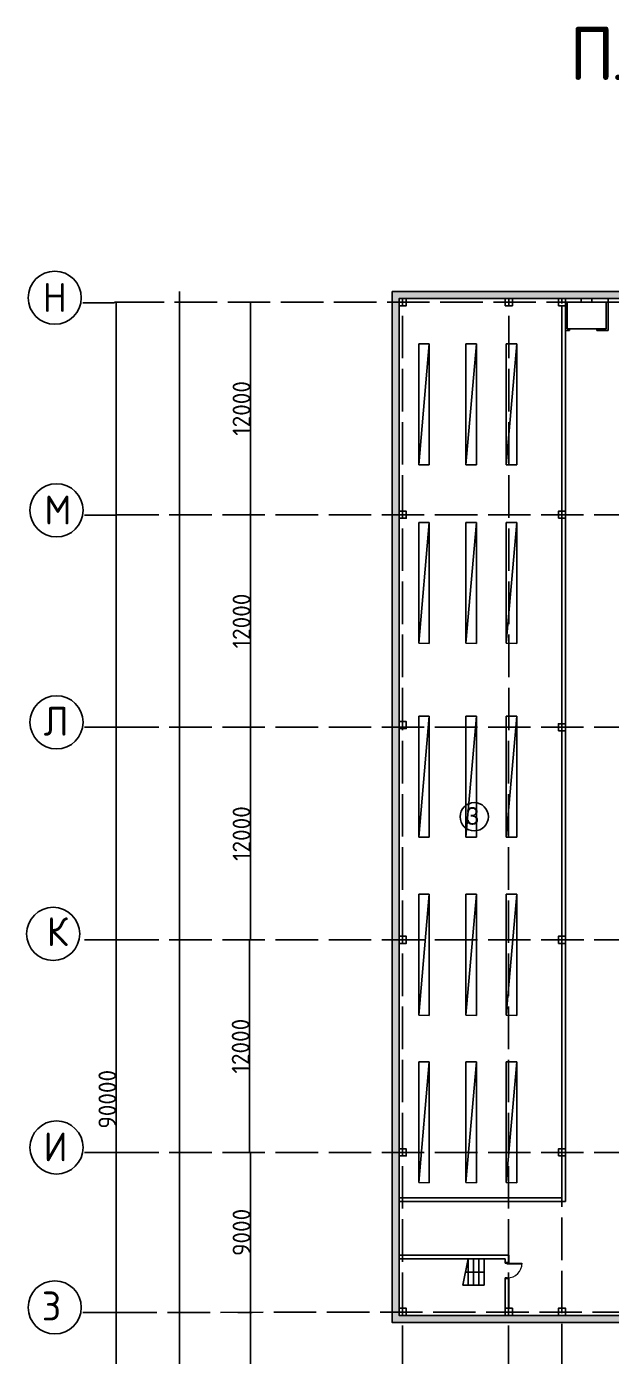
# Model space of a CAD drawing. Header units: millimetres. Extents: x -1544140 to 7445918, y -1294905 to 2019878.
# Drawn here: x 626508 to 659535, y 203624 to 278693 of the extents above; entities that cross this region are included whole.
import ezdxf

# ---------------------------------------------------------------- set-up
doc = ezdxf.new("R2010")
doc.units = ezdxf.units.MM
doc.header["$MEASUREMENT"] = 0
doc.linetypes.add('ACAD_ISO02W100', pattern=[15, 12, -3])
doc.layers.add('JA_Building Outline', color=7, linetype='Continuous', lineweight=5)
doc.layers.add('Plan 1', color=7, linetype='Continuous')
doc.layers.add('Plan 2', color=7, linetype='Continuous')
doc.styles.add('Annotative', font='GOST Common.ttf')
doc.styles.add('gost', font='GOST Common.ttf')
doc.styles.get("Standard").update_dxf_attribs({"font": 'arial.ttf'})
doc.dimstyles.get("Standard").update_dxf_attribs({"dimtxt": 1000, "dimasz": 100, "dimexe": 100, "dimexo": 0.06, "dimgap": 0.19, "dimtad": 1, "dimdec": 0, "dimzin": 0, "dimdsep": 46, "dimtxsty": 'Annotative', "dimblk": 'ARCHTICK', "dimcen": 0.09, "dimadec": 0, "dimazin": 0, "dimtfac": 1, "dimtdec": 0, "dimtofl": 0, "dimtmove": 0, "dimatfit": 3, "dimldrblk": 'ARCHTICK', "dimfxl": 700, "dimfxlon": 1, "dimtolj": 1, "dimtzin": 0, "dimarcsym": 0})

# ---------------------------------------------------------------- blocks, each defined once
blk = doc.blocks.new('_ArchTick')
at = {"color": 0, "linetype": 'ByBlock', "const_width": 0.15}
blk.add_lwpolyline([(-0.5, -0.5), (0.5, 0.5)], dxfattribs=at)
blk = doc.blocks.new('*D170')
at = {"color": 0, "lineweight": -2, "transparency": 16777216}
for p, q in [((632268, 263138), (631468, 263138)), ((631568, 173138), (631568, 263138)), ((632268, 173138), (631468, 173138))]:
    blk.add_line(p, q, dxfattribs=at)
at = {"layer": 'Defpoints', "color": 0, "transparency": 16777216}
for p in [(631568, 263138), (651744, 263138), (651744, 173138)]:
    blk.add_point(p, dxfattribs=at)
at = {"color": 0, "lineweight": -2, "transparency": 16777216, "xscale": 100, "yscale": 100, "zscale": 100}
for p, rotation in [((631568, 263138), 90), ((631568, 173138), 270)]:
    blk.add_blockref('_ArchTick', p, dxfattribs=dict(at, rotation=rotation))
at = {"color": 0, "transparency": 16777216, "insert": (631068, 218138), "char_height": 1000, "attachment_point": 5, "rotation": 90, "style": 'Annotative'}
blk.add_mtext('\\A1;90000', dxfattribs=at)
blk = doc.blocks.new('*D182')
at = {"color": 0, "lineweight": -2, "transparency": 16777216}
for p, q in [((639138, 206111), (639244, 206111)), ((639144, 194138), (639144, 206111)), ((639144, 194138), (639244, 194138))]:
    blk.add_line(p, q, dxfattribs=at)
at = {"layer": 'Defpoints', "color": 0, "transparency": 16777216}
for p in [(639138, 206111), (639144, 206111), (639144, 194138)]:
    blk.add_point(p, dxfattribs=at)
at = {"color": 0, "lineweight": -2, "transparency": 16777216, "xscale": 100, "yscale": 100, "zscale": 100}
for p, rotation in [((639144, 206111), 90), ((639144, 194138), 270)]:
    blk.add_blockref('_ArchTick', p, dxfattribs=dict(at, rotation=rotation))
at = {"color": 0, "transparency": 16777216, "insert": (638644, 200124), "char_height": 1000, "attachment_point": 5, "rotation": 90, "style": 'Annotative'}
blk.add_mtext('\\A1;12000', dxfattribs=at)
blk = doc.blocks.new('*D219')
at = {"color": 0, "lineweight": -2, "transparency": 16777216}
for p, q in [((639144, 215138), (639044, 215138)), ((639144, 206111), (639144, 215138)), ((638444, 206111), (639244, 206111))]:
    blk.add_line(p, q, dxfattribs=at)
at = {"layer": 'Defpoints', "color": 0, "transparency": 16777216}
for p in [(639144, 215138), (639144, 215138), (635138, 206111)]:
    blk.add_point(p, dxfattribs=at)
at = {"color": 0, "lineweight": -2, "transparency": 16777216, "xscale": 100, "yscale": 100, "zscale": 100}
for p, rotation in [((639144, 215138), 90), ((639144, 206111), 270)]:
    blk.add_blockref('_ArchTick', p, dxfattribs=dict(at, rotation=rotation))
at = {"color": 0, "transparency": 16777216, "insert": (638644, 210624), "char_height": 1000, "attachment_point": 5, "rotation": 90, "style": 'Annotative'}
blk.add_mtext('\\A1;9000', dxfattribs=at)
blk = doc.blocks.new('*D183')
at = {"color": 0, "lineweight": -2, "transparency": 16777216}
for p, q in [((639145, 239138), (639044, 239138)), ((639144, 227138), (639144, 239138)), ((639144, 227138), (639244, 227138))]:
    blk.add_line(p, q, dxfattribs=at)
at = {"layer": 'Defpoints', "color": 0, "transparency": 16777216}
for p in [(639144, 239138), (639145, 239138), (639144, 227138)]:
    blk.add_point(p, dxfattribs=at)
at = {"color": 0, "lineweight": -2, "transparency": 16777216, "xscale": 100, "yscale": 100, "zscale": 100}
for p, rotation in [((639144, 239138), 90), ((639144, 227138), 270)]:
    blk.add_blockref('_ArchTick', p, dxfattribs=dict(at, rotation=rotation))
at = {"color": 0, "transparency": 16777216, "insert": (638644, 233138), "char_height": 1000, "attachment_point": 5, "rotation": 90, "style": 'Annotative'}
blk.add_mtext('\\A1;12000', dxfattribs=at)
blk = doc.blocks.new('*D184')
at = {"color": 0, "lineweight": -2, "transparency": 16777216}
for p, q in [((639144, 251138), (639044, 251138)), ((639144, 239138), (639144, 251138)), ((639145, 239138), (639044, 239138))]:
    blk.add_line(p, q, dxfattribs=at)
at = {"layer": 'Defpoints', "color": 0, "transparency": 16777216}
for p in [(639144, 251138), (639144, 251138), (639145, 239138)]:
    blk.add_point(p, dxfattribs=at)
at = {"color": 0, "lineweight": -2, "transparency": 16777216, "xscale": 100, "yscale": 100, "zscale": 100}
for p, rotation in [((639144, 251138), 90), ((639144, 239138), 270)]:
    blk.add_blockref('_ArchTick', p, dxfattribs=dict(at, rotation=rotation))
at = {"color": 0, "transparency": 16777216, "insert": (638644, 245138), "char_height": 1000, "attachment_point": 5, "rotation": 90, "style": 'Annotative'}
blk.add_mtext('\\A1;12000', dxfattribs=at)
blk = doc.blocks.new('*D185')
at = {"color": 0, "lineweight": -2, "transparency": 16777216}
for p, q in [((639144, 263138), (639044, 263138)), ((639144, 251138), (639144, 263138)), ((639144, 251138), (639044, 251138))]:
    blk.add_line(p, q, dxfattribs=at)
at = {"layer": 'Defpoints', "color": 0, "transparency": 16777216}
for p in [(639144, 263138), (639144, 263138), (639144, 251138)]:
    blk.add_point(p, dxfattribs=at)
at = {"color": 0, "lineweight": -2, "transparency": 16777216, "xscale": 100, "yscale": 100, "zscale": 100}
for p, rotation in [((639144, 263138), 90), ((639144, 251138), 270)]:
    blk.add_blockref('_ArchTick', p, dxfattribs=dict(at, rotation=rotation))
at = {"color": 0, "transparency": 16777216, "insert": (638644, 257138), "char_height": 1000, "attachment_point": 5, "rotation": 90, "style": 'Annotative'}
blk.add_mtext('\\A1;12000', dxfattribs=at)
blk = doc.blocks.new('*D222')
at = {"color": 0, "lineweight": -2, "transparency": 16777216}
for p, q in [((639794, 227138), (638994, 227138)), ((639094, 215138), (639094, 227138)), ((639794, 215138), (638994, 215138))]:
    blk.add_line(p, q, dxfattribs=at)
at = {"layer": 'Defpoints', "color": 0, "transparency": 16777216}
for p in [(639094, 227138), (647144, 227138), (647144, 215138)]:
    blk.add_point(p, dxfattribs=at)
at = {"color": 0, "lineweight": -2, "transparency": 16777216, "xscale": 100, "yscale": 100, "zscale": 100}
for p, rotation in [((639094, 227138), 90), ((639094, 215138), 270)]:
    blk.add_blockref('_ArchTick', p, dxfattribs=dict(at, rotation=rotation))
at = {"color": 0, "transparency": 16777216, "insert": (638594, 221138), "char_height": 1000, "attachment_point": 5, "rotation": 90, "style": 'Annotative'}
blk.add_mtext('\\A1;12000', dxfattribs=at)

msp = doc.modelspace()

# ---------------------------------------------------------------- hatches: boundary and pattern name
at = {"true_color": 0x636466}
h = msp.add_hatch(color=251, dxfattribs=at)
h.dxf.hatch_style = 1
h.paths.add_polyline_path([(647544.4, 239137.8), (647144.4, 239137.8), (647144.4, 227137.8), (647544.4, 227137.8)])
h.paths.add_polyline_path([(647544.4, 227137.8), (647144.4, 227137.8), (647144.4, 205537.8), (647744.4, 205537.8), (647744.4, 205937.8), (647544.4, 205937.8)])
h.paths.add_polyline_path([(647544.4, 251137.8), (647144.4, 251137.8), (647144.4, 239137.8), (647544.4, 239137.8)])
h.paths.add_polyline_path([(647544.4, 263137.8), (647144.4, 263137.8), (647144.4, 251137.8), (647544.4, 251137.8)])
h.paths.add_polyline_path([(669344.4, 263737.8), (647144.4, 263737.8), (647144.4, 263137.8), (647544.4, 263137.8), (647544.4, 263337.8), (668944.4, 263337.8), (668944.4, 263137.8), (669344.4, 263137.8)])
h.paths.add_polyline_path([(669344.4, 263137.8), (668944.4, 263137.8), (668944.4, 251137.8), (669344.4, 251137.8)])
h.paths.add_polyline_path([(669344.4, 251137.8), (668944.4, 251137.8), (668944.4, 227337.8), (674744.4, 227337.8), (674744.4, 227737.8), (669344.4, 227737.8)])
h.paths.add_polyline_path([(680744.4, 227737.8), (674744.4, 227737.8), (674744.4, 227337.8), (680744.4, 227337.8)])
h.paths.add_polyline_path([(686744.4, 227737.8), (680744.4, 227737.8), (680744.4, 227337.8), (686744.4, 227337.8)])
h.paths.add_polyline_path([(692744.4, 227737.8), (686744.4, 227737.8), (686744.4, 227337.8), (692744.4, 227337.8)])
h.paths.add_polyline_path([(716744.4, 205937.8), (710744.4, 205937.8), (710744.4, 205537.8), (716744.4, 205537.8)])
h.paths.add_polyline_path([(710744.4, 205937.8), (647544.4, 205937.8), (647544.4, 206137.8), (647144.4, 206137.8), (647144.4, 205537.8), (710744.4, 205537.8)])
h.paths.add_polyline_path([(647744.4, 205937.8), (647544.4, 205937.8), (647544.4, 206137.8), (647144.4, 206137.8), (647144.4, 205537.8), (647744.4, 205537.8)], flags=16)
h.paths.add_polyline_path([(668544.4, 194137.8), (668144.4, 194137.8), (668144.4, 188137.8), (668544.4, 188137.8)], flags=17)
h.paths.add_polyline_path([(674744.4, 194737.8), (668744.4, 194737.8), (668744.4, 194337.8), (674744.4, 194337.8)], flags=17)
h.paths.add_polyline_path([(668744.4, 194737.8), (668144.4, 194737.8), (668144.4, 194137.8), (668544.4, 194137.8), (668544.4, 194337.8), (668744.4, 194337.8)], flags=16)
h.paths.add_polyline_path([(680744.4, 194737.8), (674744.4, 194737.8), (674744.4, 194337.8), (680744.4, 194337.8)])
h.paths.add_polyline_path([(686744.4, 194737.8), (680744.4, 194737.8), (680744.4, 194337.8), (686744.4, 194337.8)])
h.paths.add_polyline_path([(692744.4, 194737.8), (686744.4, 194737.8), (686744.4, 194337.8), (692744.4, 194337.8)])
h.paths.add_polyline_path([(698744.4, 194737.8), (692744.4, 194737.8), (692744.4, 194337.8), (698744.4, 194337.8)])
h.paths.add_polyline_path([(699344.4, 194137.8), (698944.4, 194137.8), (698944.4, 188137.8), (699344.4, 188137.8)])
h.paths.add_polyline_path([(699344.4, 194737.8), (698744.4, 194737.8), (698744.4, 194337.8), (698944.4, 194337.8), (698944.4, 194137.8), (699344.4, 194137.8)])
h.paths.add_polyline_path([(699344.4, 188137.8), (698944.4, 188137.8), (698944.4, 182137.8), (699344.4, 182137.8)])
h.paths.add_polyline_path([(699344.4, 182137.8), (698944.4, 182137.8), (698944.4, 172937.8), (698744.4, 172937.8), (698744.4, 172537.8), (699344.4, 172537.8)])
h.paths.add_polyline_path([(698744.4, 172937.8), (692744.4, 172937.8), (692744.4, 172537.8), (698744.4, 172537.8)])
h.paths.add_polyline_path([(692744.4, 172937.8), (686744.4, 172937.8), (686744.4, 172537.8), (692744.4, 172537.8)])
h.paths.add_polyline_path([(686744.4, 172937.8), (686544.4, 172937.8), (686544.4, 173137.8), (686144.4, 173137.8), (686144.4, 172537.8), (686744.4, 172537.8)])
h.paths.add_polyline_path([(686544.4, 179137.8), (686144.4, 179137.8), (686144.4, 173137.8), (686544.4, 173137.8)])
h.paths.add_polyline_path([(686544.4, 181937.8), (680744.4, 181937.8), (680744.4, 181537.8), (686144.4, 181537.8), (686144.4, 179137.8), (686544.4, 179137.8)])
h.paths.add_polyline_path([(680744.4, 181937.8), (674744.4, 181937.8), (674744.4, 181537.8), (680744.4, 181537.8)])
h.paths.add_polyline_path([(674744.4, 181937.8), (668544.4, 181937.8), (668544.4, 182137.8), (668144.4, 182137.8), (668144.4, 181537.8), (674744.4, 181537.8)])
h.paths.add_polyline_path([(668544.4, 194337.8), (674744.4, 194337.8), (674744.4, 194737.8), (668144.4, 194737.8), (668144.4, 182137.8), (668544.4, 182137.8)])
h.paths.add_polyline_path([(717344.4, 205937.8), (716744.4, 205937.8), (716744.4, 205537.8), (717344.4, 205537.8)])
h.paths.add_polyline_path([(716744.4, 227337.8), (716744.4, 227737.8), (692744.4, 227737.8), (692744.4, 227337.8)])

# ---------------------------------------------------------------- linework, layer by layer
for p, q in [((635144.4, 263737.8), (635144.4, 173137.8)), ((631468.4, 263104.8), (629682.2, 263104.8)), ((656744.4, 262937.8), (656744.4, 212371.1)), ((656944.4, 263337.8), (659344.4, 263337.8)), ((657044.4, 263137.8), (656944.4, 263137.8)), ((656944.4, 263137.8), (659344.4, 263137.8)), ((656944.4, 262937.8), (656944.4, 212371.1)), ((657044.4, 263137.8), (657044.4, 263137.8)), ((657827, 263137.8), (657827, 263337.8)), ((658427.6, 263137.8), (658427.6, 263337.8)), ((659244.4, 263137.8), (659344.4, 263137.8)), ((657172.2, 261537.8), (657172.2, 261637.8)), ((658717.7, 261537.8), (658717.7, 261637.8)), ((648651.9, 253952.8), (648651.9, 260782.8)), ((648651.9, 260782.8), (649251.9, 260782.8)), ((649251.9, 260782.8), (648651.9, 253952.8)), ((649251.9, 260782.8), (649251.9, 253946.4)), ((651307.2, 253952.8), (651307.2, 260782.8)), ((651307.2, 260782.8), (651907.2, 260782.8)), ((651907.2, 260782.8), (651307.2, 253952.8)), ((651907.2, 260782.8), (651907.2, 253946.4)), ((653590, 253952.8), (653590, 260782.8)), ((653590, 260782.8), (654190, 260782.8)), ((654190, 260782.8), (653590, 253952.8)), ((654190, 260782.8), (654190, 253946.4)), ((649251.9, 253946.4), (648651.9, 253952.8)), ((651907.2, 253946.4), (651307.2, 253952.8)), ((654190, 253946.4), (653590, 253952.8)), ((631568.4, 251104.8), (629782.2, 251104.8)), ((648651.9, 243878.1), (648651.9, 250708.2)), ((648651.9, 250708.2), (649251.9, 250708.2)), ((649251.9, 250708.2), (648651.9, 243878.1)), ((649251.9, 250708.2), (649251.9, 243871.7)), ((651307.2, 243878.1), (651307.2, 250708.2)), ((651307.2, 250708.2), (651907.2, 250708.2)), ((651907.2, 250708.2), (651307.2, 243878.1)), ((651907.2, 250708.2), (651907.2, 243871.7)), ((653590, 243878.1), (653590, 250708.2)), ((653590, 250708.2), (654190, 250708.2)), ((654190, 250708.2), (653590, 243878.1)), ((654190, 250708.2), (654190, 243871.7)), ((649251.9, 243871.7), (648651.9, 243878.1)), ((651907.2, 243871.7), (651307.2, 243878.1)), ((654190, 243871.7), (653590, 243878.1)), ((648651.9, 232933.6), (648651.9, 239763.7)), ((648651.9, 239763.7), (649251.9, 239763.7)), ((649251.9, 239763.7), (648651.9, 232933.6)), ((649251.9, 239763.7), (649251.9, 232927.3)), ((651307.2, 232933.6), (651307.2, 239763.7)), ((651307.2, 239763.7), (651907.2, 239763.7)), ((651907.2, 239763.7), (651307.2, 232933.6)), ((651907.2, 239763.7), (651907.2, 232927.3)), ((653590, 232933.6), (653590, 239763.7)), ((653590, 239763.7), (654190, 239763.7)), ((654190, 239763.7), (653590, 232933.6)), ((654190, 239763.7), (654190, 232927.3)), ((631568.4, 239137.8), (629782.2, 239137.8)), ((656744.4, 238937.8), (656744.4, 227337.8)), ((649251.9, 232927.3), (648651.9, 232933.6)), ((651907.2, 232927.3), (651307.2, 232933.6)), ((654190, 232927.3), (653590, 232933.6)), ((648651.9, 222881.5), (648651.9, 229711.6)), ((648651.9, 229711.6), (649251.9, 229711.6)), ((649251.9, 229711.6), (648651.9, 222881.5)), ((649251.9, 229711.6), (649251.9, 222875.2)), ((651307.2, 222881.5), (651307.2, 229711.6)), ((651307.2, 229711.6), (651907.2, 229711.6)), ((651907.2, 229711.6), (651307.2, 222881.5)), ((651907.2, 229711.6), (651907.2, 222875.2)), ((653590, 222881.5), (653590, 229711.6)), ((653590, 229711.6), (654190, 229711.6)), ((654190, 229711.6), (653590, 222881.5)), ((654190, 229711.6), (654190, 222875.2)), ((631568.7, 227137.8), (629782.6, 227137.8)), ((656744.4, 226937.8), (656744.4, 215337.8)), ((649251.9, 222875.2), (648651.9, 222881.5)), ((651907.2, 222875.2), (651307.2, 222881.5)), ((654190, 222875.2), (653590, 222881.5)), ((648651.9, 213431.9), (648651.9, 220261.9)), ((648651.9, 220261.9), (649251.9, 220261.9)), ((649251.9, 220261.9), (648651.9, 213431.9)), ((649251.9, 220261.9), (649251.9, 213425.5)), ((651307.2, 213431.9), (651307.2, 220261.9)), ((651307.2, 220261.9), (651907.2, 220261.9)), ((651907.2, 220261.9), (651307.2, 213431.9)), ((651907.2, 220261.9), (651907.2, 213425.5)), ((653590, 213431.9), (653590, 220261.9)), ((653590, 220261.9), (654190, 220261.9)), ((654190, 220261.9), (653590, 213431.9)), ((654190, 220261.9), (654190, 213425.5)), ((631569.1, 215137.8), (629783, 215137.8)), ((656744.4, 214937.8), (656744.4, 212571.1)), ((649251.9, 213425.5), (648651.9, 213431.9)), ((651907.2, 213425.5), (651307.2, 213431.9)), ((654190, 213425.5), (653590, 213431.9)), ((647544.4, 212571.1), (656744.4, 212571.1)), ((647544.4, 212371.1), (656944.4, 212371.1)), ((653212.6, 209337.8), (647544.4, 209337.8)), ((653212.6, 209137.8), (647544.4, 209137.8)), ((653544.4, 209137.8), (647544.4, 209137.8)), ((651444.4, 209137.8), (651144.4, 207637.8)), ((651444.4, 207637.8), (651444.4, 209137.8)), ((651444.4, 209137.8), (652344.4, 209137.8)), ((651744.4, 207637.8), (651744.4, 209137.8)), ((652044.4, 207637.8), (652044.4, 209137.8)), ((652344.4, 207637.8), (652344.4, 209137.8)), ((652344.4, 209137.8), (652344.4, 207637.8)), ((653212.6, 209337.8), (653743.6, 209337.8)), ((653212.6, 209137.8), (653544.4, 209137.8)), ((653544.4, 209137.8), (653544.4, 208882.1)), ((653656.9, 208918.1), (653743.7, 208918.1)), ((653743.6, 209337.8), (653743.7, 208918.1)), ((652344.4, 208387.8), (651294.4, 208387.8)), ((653544.4, 208053.8), (653544.4, 206783.2)), ((653656.9, 208017.8), (653743.9, 208017.8)), ((653743.9, 208017.8), (653744.4, 206337.8)), ((652344.4, 207637.8), (651144.4, 207637.8)), ((653544.4, 206783.2), (653544.4, 206337.8)), ((631468.7, 206109.9), (629682.6, 206109.9))]:
    msp.add_line(p, q)
at = {"color": 9, "linetype": 'ACAD_ISO02W100', "ltscale": 200, "true_color": 0xc4c4c5}
for p, q in [((631868.4, 263137.8), (753969, 263137.8)), ((647744.4, 154967.2), (647744.4, 263337.8)), ((653694, 154967.2), (653744.4, 263337.8)), ((656744.4, 155062.5), (656744.4, 263337.8)), ((631568.4, 251137.8), (753969, 251137.8)), ((631568.4, 239137.8), (753969, 239137.8)), ((631568.7, 227137.8), (753969, 227137.8)), ((631568.4, 215137.8), (753972, 215137.8)), ((631468.4, 206109.9), (753969, 206137.8))]:
    msp.add_line(p, q, dxfattribs=at)
at = {"color": 18, "true_color": 0x000000}
for p, q in [((653544.4, 208918.1), (653544.4, 208882.1)), ((653544.4, 208053.8), (653544.4, 208018.1))]:
    msp.add_line(p, q, dxfattribs=at)
for points in [[(647144.4, 263737.8), (669344.4, 263737.8), (669344.4, 227737.8), (721744.4, 227737.8), (721744.4, 205537.8), (647144.4, 205537.8)], [(647544.4, 262937.8), (647944.4, 262937.8), (647944.4, 263337.8), (647544.4, 263337.8)], [(653544.4, 262937.8), (653944.4, 262937.8), (653944.4, 263337.8), (653544.4, 263337.8)], [(656544.4, 262937.8), (656944.4, 262937.8), (656944.4, 263337.8), (656544.4, 263337.8)], [(647544.4, 250937.8), (647944.4, 250937.8), (647944.4, 251337.8), (647544.4, 251337.8)], [(656544.4, 250937.8), (656944.4, 250937.8), (656944.4, 251337.8), (656544.4, 251337.8)], [(647544.4, 239063.9), (647944.4, 239063.9), (647944.4, 239463.9), (647544.4, 239463.9)], [(656544.4, 238937.8), (656944.4, 238937.8), (656944.4, 239337.8), (656544.4, 239337.8)], [(647544.4, 226937.8), (647944.4, 226937.8), (647944.4, 227337.8), (647544.4, 227337.8)], [(656544.4, 226937.8), (656944.4, 226937.8), (656944.4, 227337.8), (656544.4, 227337.8)], [(647544.4, 214937.8), (647944.4, 214937.8), (647944.4, 215337.8), (647544.4, 215337.8)], [(656544.4, 214937.8), (656944.4, 214937.8), (656944.4, 215337.8), (656544.4, 215337.8)], [(647544.4, 205937.8), (647944.4, 205937.8), (647944.4, 206337.8), (647544.4, 206337.8)], [(653544.4, 205937.8), (653944.4, 205937.8), (653944.4, 206337.8), (653544.4, 206337.8)], [(656544.4, 205937.8), (656944.4, 205937.8), (656944.4, 206337.8), (656544.4, 206337.8)]]:
    msp.add_lwpolyline(points, close=True)
for points in [[(647544.4, 263337.8), (668944.4, 263337.8), (668944.4, 227337.8), (721344.4, 227337.8), (721344.4, 205937.8), (647544.4, 205937.8), (647544.4, 263337.8)], [(657172.2, 261537.8), (656944.4, 261537.8), (656944.4, 263337.8)], [(657044.4, 261637.8), (657044.4, 263137.8), (659244.4, 263137.8), (659244.4, 261637.8), (657044.4, 261637.8)], [(659344.4, 263337.8), (659344.4, 261537.8), (658717.7, 261537.8)]]:
    msp.add_lwpolyline(points)
for centre in [(628098.6, 263385.9), (628198.6, 251385.9), (628198.6, 239418.8), (628007.9, 227474.7), (628199.3, 215418.8), (628099, 206391)]:
    msp.add_circle(centre, 1500)
at = {"layer": 'JA_Building Outline', "color": 18, "lineweight": 0, "true_color": 0x000000}
for p, q in [((653544.4, 208918.1), (653544.4, 208882.1)), ((653656.9, 208918.1), (653544.4, 208918.1)), ((653544.4, 208882.1), (653656.9, 208882.1)), ((653656.9, 208882.1), (653656.9, 208918.1)), ((653544.4, 208053.8), (653544.4, 208017.8)), ((653656.9, 208053.8), (653544.4, 208053.8)), ((653544.4, 208017.8), (653656.9, 208017.8)), ((653656.9, 208017.8), (653656.9, 208053.8))]:
    msp.add_line(p, q, dxfattribs=at)
at = {"layer": 'JA_Building Outline', "color": 18, "lineweight": 5, "true_color": 0x000000}
for p, q in [((653656.9, 208882.1), (653544.4, 208882.1)), ((653656.9, 208053.8), (653544.4, 208053.8))]:
    msp.add_line(p, q, dxfattribs=at)
msp.add_lwpolyline([(653656.9, 208882.1), (654485.2, 208882.1), (654485.2, 208832.9), (653656.9, 208832.9)], close=True, dxfattribs=at)
msp.add_arc((653654.8, 208882.7), 829.5, 270, 0, dxfattribs=at)
at = {"layer": 'Plan 2'}
msp.add_circle((651787.3, 234088.3), 800, dxfattribs=at)

# ---------------------------------------------------------------- texts
at = {"insert": (657173.4, 278673.5), "char_height": 3000, "attachment_point": 1, "style": 'gost'}
msp.add_mtext_dynamic_manual_height_columns('План 2,3 этажа', width=32337.304, gutter_width=1, heights=[0], dxfattribs=at)
at = {"layer": 'Plan 1', "char_height": 1630.6, "attachment_point": 1, "style": 'gost'}
for s, insert in [('Н', (627413.5, 264218.9)), ('М', (627513.5, 252218.9)), ('Л', (627467.8, 240295.2)), ('К', (627649.6, 228417.7)), ('И', (627468.5, 216270.5)), ('З', (627368.2, 207284.3))]:
    msp.add_mtext_dynamic_manual_height_columns(s, width=31807.575, gutter_width=5.44, heights=[0], dxfattribs=dict(at, insert=insert))
at = {"layer": 'Plan 2', "insert": (651305.9, 234624.7), "char_height": 981.6, "attachment_point": 1}
msp.add_mtext_dynamic_manual_height_columns('3', width=981.649, gutter_width=3.27, heights=[0], dxfattribs=at)

# ---------------------------------------------------------------- dimensions: what is measured, and where the dimension line sits
for base, p1, p2, picture, middle in [((631568.4, 263137.8), (651744.4, 173137.8), (651744.4, 263137.8), '*D170', (631068.2, 218137.8)), ((639094.4, 227137.8), (647144.4, 215137.8), (647144.4, 227137.8), '*D222', (638594.2, 221137.8))]:
    dim = msp.add_linear_dim(base=base, p1=p1, p2=p2, angle=90, dimstyle='Standard')
    dim.commit()
    dim.dimension.update_dxf_attribs({"geometry": picture, "text_midpoint": middle})
for base, p1, p2, picture, middle in [((639144.4, 263137.8), (639144.4, 251137.8), (639144.4, 263137.8), '*D185', (638644.2, 257137.8)), ((639144.4, 251137.8), (639144.7, 239137.8), (639144.4, 251137.8), '*D184', (638644.2, 245137.8)), ((639144.4, 239137.8), (639144.4, 227137.8), (639144.7, 239137.8), '*D183', (638644.2, 233137.8))]:
    dim = msp.add_linear_dim(base=base, p1=p1, p2=p2, angle=90, dimstyle='Standard', override={"dimtmove": 1})
    dim.commit()
    dim.dimension.update_dxf_attribs({"geometry": picture, "text_midpoint": middle})
for base, p1, p2, text, picture, middle in [((639144.4, 215137.8), (635138.2, 206110.8), (639144.4, 215137.8), '9000', '*D219', (638644.2, 210624.3)), ((639144.4, 206110.8), (639144.4, 194137.8), (639138.2, 206110.8), '12000', '*D182', (638644.2, 200124.3))]:
    dim = msp.add_linear_dim(base=base, p1=p1, p2=p2, angle=90, text=text, dimstyle='Standard', override={"dimtmove": 1})
    dim.commit()
    dim.dimension.update_dxf_attribs({"geometry": picture, "text_midpoint": middle})

doc.saveas('drawing.dxf')
